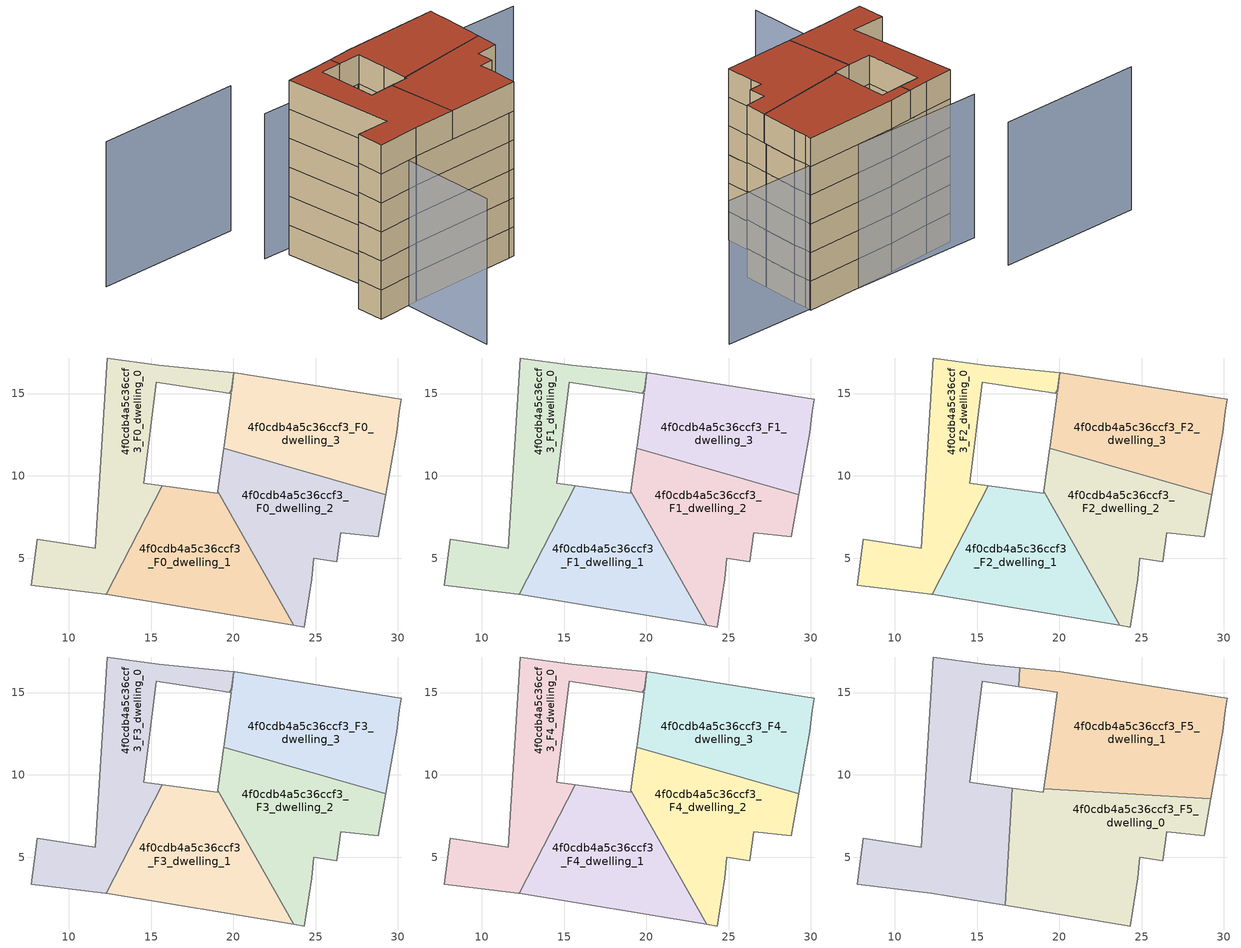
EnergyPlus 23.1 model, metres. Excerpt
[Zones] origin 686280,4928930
4f0cdb4a5c36ccf3_F0_dwelling_0
 floor ground (EU_floor_Construction): 20.03,16.27 19.89,15.18 19.75,15.03 15.31,15.67 14.56,9.54 15.69,9.39 12.27,2.79 12.2,2.8 7.73,3.34 8.09,6.15 11.62,5.59 12.32,17.16 15.46,16.74 z0
 wall adiabatic (EU_wall_Construction): 15.69,9.39 14.56,9.54 15.31,15.67 19.75,15.03 19.89,15.17 20.03,16.27 15.46,16.74 12.32,17.16 11.62,5.59 8.09,6.15 7.73,3.34 12.2,2.8 12.27,2.79 z0:3
 wall to 4f0cdb4a5c36ccf3_F0_dwelling_1 (EU_wall_Construction): 12.27,2.79 15.69,9.39 z0:3
4f0cdb4a5c36ccf3_F0_dwelling_1
 floor ground (EU_floor_Construction): 19.04,9.06 23.66,0.92 12.27,2.79 15.69,9.39 19.02,8.95 z0
 wall adiabatic (EU_wall_Construction): 12.27,2.79 23.66,0.92 19.04,9.06 19.02,8.95 15.69,9.39 z0:3
4f0cdb4a5c36ccf3_F0_dwelling_2
 floor ground (EU_floor_Construction): 29.25,8.86 28.8,6.29 26.52,6.54 26.29,4.79 24.88,4.98 24.75,3.71 24.3,0.82 23.66,0.92 19.04,9.06 19.42,11.67 z0
 wall adiabatic (EU_wall_Construction): 19.42,11.67 19.04,9.06 23.66,0.92 24.3,0.82 24.75,3.71 24.88,4.98 26.29,4.79 26.52,6.54 28.8,6.29 29.25,8.86 z0:3
 wall to 4f0cdb4a5c36ccf3_F0_dwelling_3 (EU_wall_Construction): 29.25,8.86 19.42,11.67 z0:3
4f0cdb4a5c36ccf3_F0_dwelling_3
 floor ground (EU_floor_Construction): 30.19,14.65 30.09,13.91 29.92,12.62 29.25,8.86 19.42,11.67 19.45,11.88 19.87,15.01 19.75,15.03 19.89,15.17 20.03,16.27 20.08,16.26 z0
 wall adiabatic (EU_wall_Construction): 20.03,16.27 19.89,15.18 19.75,15.03 19.87,15.01 19.45,11.88 19.42,11.67 / 29.25,8.86 29.92,12.62 30.09,13.91 30.19,14.65 20.08,16.26 20.04,16.27 z0:3
4f0cdb4a5c36ccf3_F1_dwelling_0
 floor to 4f0cdb4a5c36ccf3_F0_dwelling_0 (EU_floor_Construction): 20.03,16.27 19.89,15.18 19.75,15.03 15.31,15.67 14.56,9.54 15.69,9.39 12.27,2.79 12.2,2.8 7.73,3.34 8.09,6.15 11.62,5.59 12.32,17.16 15.46,16.74 z3
 wall adiabatic (EU_wall_Construction): 15.69,9.39 14.56,9.54 15.31,15.67 19.75,15.03 19.89,15.17 20.03,16.27 15.46,16.74 12.32,17.16 11.62,5.59 8.09,6.15 7.73,3.34 12.2,2.8 12.27,2.79 z3:6
 wall to 4f0cdb4a5c36ccf3_F1_dwelling_1 (EU_wall_Construction): 12.27,2.79 15.69,9.39 z3:6
4f0cdb4a5c36ccf3_F1_dwelling_1
 floor to 4f0cdb4a5c36ccf3_F0_dwelling_1 (EU_floor_Construction): 19.04,9.06 23.66,0.92 12.27,2.79 15.69,9.39 19.02,8.95 z3
 wall adiabatic (EU_wall_Construction): 12.27,2.79 23.66,0.92 19.04,9.06 19.02,8.95 15.69,9.39 z3:6
4f0cdb4a5c36ccf3_F1_dwelling_2
 floor to 4f0cdb4a5c36ccf3_F0_dwelling_2 (EU_floor_Construction): 29.25,8.86 28.8,6.29 26.52,6.54 26.28,4.79 24.88,4.98 24.75,3.71 24.3,0.82 23.66,0.92 19.04,9.06 19.42,11.67 z3
 wall adiabatic (EU_wall_Construction): 19.42,11.67 19.04,9.06 23.66,0.92 24.3,0.82 24.75,3.71 24.88,4.98 26.29,4.79 26.52,6.54 28.8,6.29 29.25,8.86 z3:6
 wall to 4f0cdb4a5c36ccf3_F1_dwelling_3 (EU_wall_Construction): 29.25,8.86 19.42,11.67 z3:6
4f0cdb4a5c36ccf3_F1_dwelling_3
 floor to 4f0cdb4a5c36ccf3_F0_dwelling_3 (EU_floor_Construction): 30.19,14.65 30.09,13.91 29.92,12.62 29.25,8.86 19.42,11.67 19.45,11.88 19.87,15.01 19.75,15.03 19.89,15.17 20.04,16.27 20.08,16.26 z3
 wall adiabatic (EU_wall_Construction): 20.03,16.27 19.89,15.18 19.75,15.03 19.87,15.01 19.45,11.88 19.42,11.67 / 29.25,8.86 29.92,12.62 30.09,13.91 30.19,14.65 20.08,16.26 20.04,16.27 z3:6
4f0cdb4a5c36ccf3_F2_dwelling_0
 floor to 4f0cdb4a5c36ccf3_F1_dwelling_0 (EU_floor_Construction): 20.03,16.27 19.89,15.18 19.75,15.03 15.31,15.67 14.56,9.54 15.69,9.39 12.27,2.79 12.2,2.8 7.73,3.34 8.09,6.15 11.62,5.59 12.32,17.16 15.46,16.74 z6
 wall adiabatic (EU_wall_Construction): 15.69,9.39 14.56,9.54 15.31,15.67 19.75,15.03 19.89,15.17 20.03,16.27 15.46,16.74 12.32,17.16 11.62,5.59 8.09,6.15 7.73,3.34 12.2,2.8 12.27,2.79 z6:9
 wall to 4f0cdb4a5c36ccf3_F2_dwelling_1 (EU_wall_Construction): 12.27,2.79 15.69,9.39 z6:9
4f0cdb4a5c36ccf3_F2_dwelling_1
 floor to 4f0cdb4a5c36ccf3_F1_dwelling_1 (EU_floor_Construction): 19.04,9.06 23.66,0.92 12.27,2.79 15.69,9.39 19.02,8.95 z6
 wall adiabatic (EU_wall_Construction): 12.27,2.79 23.66,0.92 19.04,9.06 19.02,8.95 15.69,9.39 z6:9
4f0cdb4a5c36ccf3_F2_dwelling_2
 floor to 4f0cdb4a5c36ccf3_F1_dwelling_2 (EU_floor_Construction): 29.25,8.86 28.8,6.29 26.52,6.54 26.28,4.79 24.88,4.98 24.75,3.71 24.3,0.82 23.66,0.92 19.04,9.06 19.42,11.67 z6
 wall adiabatic (EU_wall_Construction): 19.42,11.67 19.04,9.06 23.66,0.92 24.3,0.82 24.75,3.71 24.88,4.98 26.29,4.79 26.52,6.54 28.8,6.29 29.25,8.86 z6:9
 wall to 4f0cdb4a5c36ccf3_F2_dwelling_3 (EU_wall_Construction): 29.25,8.86 19.42,11.67 z6:9
4f0cdb4a5c36ccf3_F2_dwelling_3
 floor to 4f0cdb4a5c36ccf3_F1_dwelling_3 (EU_floor_Construction): 30.19,14.65 30.09,13.91 29.92,12.62 29.25,8.86 19.42,11.67 19.45,11.88 19.87,15.01 19.75,15.03 19.89,15.17 20.04,16.27 20.08,16.26 z6
 wall adiabatic (EU_wall_Construction): 20.03,16.27 19.89,15.18 19.75,15.03 19.87,15.01 19.45,11.88 19.42,11.67 / 29.25,8.86 29.92,12.62 30.09,13.91 30.19,14.65 20.08,16.26 20.04,16.27 z6:9
4f0cdb4a5c36ccf3_F3_dwelling_0
 floor to 4f0cdb4a5c36ccf3_F2_dwelling_0 (EU_floor_Construction): 20.03,16.27 19.89,15.18 19.75,15.03 15.31,15.67 14.56,9.54 15.69,9.39 12.27,2.79 12.2,2.8 7.73,3.34 8.09,6.15 11.62,5.59 12.32,17.16 15.46,16.74 z9
 wall adiabatic (EU_wall_Construction): 15.69,9.39 14.56,9.54 15.31,15.67 19.75,15.03 19.89,15.17 20.03,16.27 15.46,16.74 12.32,17.16 11.62,5.59 8.09,6.15 7.73,3.34 12.2,2.8 12.27,2.79 z9:12
 wall to 4f0cdb4a5c36ccf3_F3_dwelling_1 (EU_wall_Construction): 12.27,2.79 15.69,9.39 z9:12
4f0cdb4a5c36ccf3_F3_dwelling_1
 floor to 4f0cdb4a5c36ccf3_F2_dwelling_1 (EU_floor_Construction): 19.04,9.06 23.66,0.92 12.27,2.79 15.69,9.39 19.02,8.95 z9
 wall adiabatic (EU_wall_Construction): 12.27,2.79 23.66,0.92 19.04,9.06 19.02,8.95 15.69,9.39 z9:12
4f0cdb4a5c36ccf3_F3_dwelling_2
 floor to 4f0cdb4a5c36ccf3_F2_dwelling_2 (EU_floor_Construction): 29.25,8.86 28.8,6.29 26.52,6.54 26.28,4.79 24.88,4.98 24.75,3.71 24.3,0.82 23.66,0.92 19.04,9.06 19.42,11.67 z9
 wall adiabatic (EU_wall_Construction): 19.42,11.67 19.04,9.06 23.66,0.92 24.3,0.82 24.75,3.71 24.88,4.98 26.29,4.79 26.52,6.54 28.8,6.29 29.25,8.86 z9:12
 wall to 4f0cdb4a5c36ccf3_F3_dwelling_3 (EU_wall_Construction): 29.25,8.86 19.42,11.67 z9:12
4f0cdb4a5c36ccf3_F3_dwelling_3
 floor to 4f0cdb4a5c36ccf3_F2_dwelling_3 (EU_floor_Construction): 30.19,14.65 30.09,13.91 29.92,12.62 29.25,8.86 19.42,11.67 19.45,11.88 19.87,15.01 19.75,15.03 19.89,15.17 20.04,16.27 20.08,16.26 z9
 wall adiabatic (EU_wall_Construction): 20.03,16.27 19.89,15.18 19.75,15.03 19.87,15.01 19.45,11.88 19.42,11.67 / 29.25,8.86 29.92,12.62 30.09,13.91 30.19,14.65 20.08,16.26 20.04,16.27 z9:12
4f0cdb4a5c36ccf3_F4_dwelling_0
 floor to 4f0cdb4a5c36ccf3_F3_dwelling_0 (EU_floor_Construction): 20.03,16.27 19.89,15.18 19.75,15.03 15.31,15.67 14.56,9.54 15.69,9.39 12.27,2.79 12.2,2.8 7.73,3.34 8.09,6.15 11.62,5.59 12.32,17.16 15.46,16.74 z12
 wall adiabatic (EU_wall_Construction): 15.69,9.39 14.56,9.54 15.31,15.67 19.75,15.03 19.89,15.17 20.03,16.27 15.46,16.74 12.32,17.16 11.62,5.59 8.09,6.15 7.73,3.34 12.2,2.8 12.27,2.79 z12:15
 wall to 4f0cdb4a5c36ccf3_F4_dwelling_1 (EU_wall_Construction): 12.27,2.79 15.69,9.39 z12:15
4f0cdb4a5c36ccf3_F4_dwelling_1
 floor to 4f0cdb4a5c36ccf3_F3_dwelling_1 (EU_floor_Construction): 19.04,9.06 23.66,0.92 12.27,2.79 15.69,9.39 19.02,8.95 z12
 wall adiabatic (EU_wall_Construction): 12.27,2.79 23.66,0.92 19.04,9.06 19.02,8.95 15.69,9.39 z12:15
4f0cdb4a5c36ccf3_F4_dwelling_2
 floor to 4f0cdb4a5c36ccf3_F3_dwelling_2 (EU_floor_Construction): 29.25,8.86 28.8,6.29 26.52,6.54 26.28,4.79 24.88,4.98 24.75,3.71 24.3,0.82 23.66,0.92 19.04,9.06 19.42,11.67 z12
 wall adiabatic (EU_wall_Construction): 19.42,11.67 19.04,9.06 23.66,0.92 24.3,0.82 24.75,3.71 24.88,4.98 26.29,4.79 26.52,6.54 28.8,6.29 29.25,8.86 z12:15
 wall to 4f0cdb4a5c36ccf3_F4_dwelling_3 (EU_wall_Construction): 29.25,8.86 19.42,11.67 z12:15
4f0cdb4a5c36ccf3_F4_dwelling_3
 floor to 4f0cdb4a5c36ccf3_F3_dwelling_3 (EU_floor_Construction): 30.19,14.65 30.09,13.91 29.92,12.62 29.25,8.86 19.42,11.67 19.45,11.88 19.87,15.01 19.75,15.03 19.89,15.17 20.04,16.27 20.08,16.26 z12
 wall adiabatic (EU_wall_Construction): 20.03,16.27 19.89,15.18 19.75,15.03 19.87,15.01 19.45,11.88 19.42,11.67 / 29.25,8.86 29.92,12.62 30.09,13.91 30.19,14.65 20.08,16.26 20.04,16.27 z12:15
4f0cdb4a5c36ccf3_F5_dwelling_0
 floor to 4f0cdb4a5c36ccf3_F4_dwelling_1 (EU_floor_Construction): 19.04,9.06 23.66,0.92 16.71,2.06 17.15,9.2 19.02,8.95 z15
 floor to 4f0cdb4a5c36ccf3_F4_dwelling_2 (EU_floor_Construction): 29.2,8.54 28.8,6.29 26.52,6.54 26.28,4.79 24.88,4.98 24.75,3.71 24.3,0.82 23.66,0.92 19.04,9.06 19.05,9.16 z15
 wall adiabatic (EU_wall_Construction): 16.71,2.06 24.3,0.82 24.75,3.71 24.88,4.98 26.29,4.79 26.52,6.54 28.8,6.29 29.2,8.54 / 19.05,9.16 19.02,8.95 17.15,9.2 z15:18
 wall to 4f0cdb4a5c36ccf3_F5_dwelling_2 (EU_wall_Construction): 17.15,9.2 16.71,2.06 z15:18
 wall to 4f0cdb4a5c36ccf3_F5_dwelling_1 (EU_wall_Construction): 29.2,8.54 19.05,9.16 z15:18
 roof outside (EU_roof_Construction): 24.3,0.82 24.75,3.71 24.88,4.98 26.29,4.79 26.52,6.54 28.8,6.29 29.2,8.54 19.05,9.16 19.02,8.95 17.15,9.2 16.71,2.06 z18
4f0cdb4a5c36ccf3_F5_dwelling_1
 floor to 4f0cdb4a5c36ccf3_F4_dwelling_0 (EU_floor_Construction): 20.03,16.27 19.89,15.18 19.75,15.03 17.52,15.35 17.59,16.52 z15
 floor to 4f0cdb4a5c36ccf3_F4_dwelling_3 (EU_floor_Construction): 30.19,14.65 30.09,13.91 29.92,12.62 29.25,8.86 19.42,11.67 19.45,11.88 19.87,15.01 19.75,15.03 19.89,15.17 20.03,16.27 20.08,16.26 z15
 floor to 4f0cdb4a5c36ccf3_F4_dwelling_2 (EU_floor_Construction): 29.25,8.86 29.2,8.54 19.05,9.16 19.42,11.67 z15
 wall adiabatic (EU_wall_Construction): 29.2,8.54 29.92,12.62 30.09,13.91 30.19,14.65 20.08,16.26 17.59,16.52 / 17.52,15.35 19.87,15.01 19.45,11.88 19.05,9.16 z15:18
 wall to 4f0cdb4a5c36ccf3_F5_dwelling_2 (EU_wall_Construction): 17.59,16.52 17.52,15.35 z15:18
 roof outside (EU_roof_Construction): 29.2,8.54 29.92,12.62 30.09,13.91 30.19,14.65 20.08,16.26 17.59,16.52 17.52,15.35 19.87,15.01 19.45,11.88 19.05,9.16 z18
4f0cdb4a5c36ccf3_F5_dwelling_2
 floor to 4f0cdb4a5c36ccf3_F4_dwelling_0 (EU_floor_Construction): 17.59,16.52 17.52,15.35 15.31,15.67 14.56,9.54 15.69,9.39 12.27,2.79 12.2,2.8 7.73,3.34 8.09,6.15 11.62,5.59 12.32,17.16 15.46,16.74 z15
 floor to 4f0cdb4a5c36ccf3_F4_dwelling_1 (EU_floor_Construction): 17.15,9.2 16.71,2.06 12.27,2.79 15.69,9.39 z15
 wall adiabatic (EU_wall_Construction): 17.59,16.52 15.46,16.74 12.32,17.16 11.62,5.59 8.09,6.15 7.73,3.34 12.2,2.8 16.71,2.06 / 17.15,9.2 14.56,9.54 15.31,15.67 17.52,15.35 z15:18
 roof outside (EU_roof_Construction): 16.71,2.06 17.15,9.2 14.56,9.54 15.31,15.67 17.52,15.35 17.59,16.52 15.46,16.74 12.32,17.16 11.62,5.59 8.09,6.15 7.73,3.34 12.2,2.8 z18
shading: 10.38,18.45 39.75,12.53 / 13.26,17.03 9.81,-7.02 / 12.67,24.03 -2.41,26.76 z0:15
[Building]
EU S2 Campaign: North Axis=0; Terrain=City; Solar Distribution=FullExterior
[Site:Location]
Bologna: Latitude=44.5; Longitude=11.25; Time Zone=1; Elevation=37
[SizingPeriod:WeatherFileDays]
AnnualSizingPeriod: Begin Month=1; Begin Day of Month=1; End Month=12; End Day of Month=31; Day of Week for Start Day=Monday; Use Weather File Daylight Saving Period=No; Use Weather File Rain and Snow Indicators=No
[MATERIAL]
EU_InternalMass_Material: Roughness=MediumRough; Thickness=0.1; Conductivity=1; Density=1800; Specific Heat=900; Thermal Absorptance=0.9; Solar Absorptance=0.7; Visible Absorptance=0.7
[MATERIAL:NOMASS] Roughness=MediumRough; Thermal Absorptance=0.9; Solar Absorptance=0.7; Visible Absorptance=0.7
Name | Thermal Resistance
EU_wall_NoMass | 0.905828
EU_roof_NoMass | 0.37593
EU_floor_NoMass | 0.67114
[CONSTRUCTION]
EU_wall_Construction: EU_wall_NoMass
EU_roof_Construction: EU_roof_NoMass
EU_floor_Construction: EU_floor_NoMass
EU_InternalMass_Construction: EU_InternalMass_Material
[ZONE] Type=1; Multiplier=1; Ceiling Height=autocalculate; Floor Area=autocalculate; Part of Total Floor Area=Yes
Name | Volume
4f0cdb4a5c36ccf3_F0_dwelling_0; 4f0cdb4a5c36ccf3_F1_dwelling_0; 4f0cdb4a5c36ccf3_F2_dwelling_0; 4f0cdb4a5c36ccf3_F3_dwelling_0; 4f0cdb4a5c36ccf3_F4_dwelling_0 | 158.988
4f0cdb4a5c36ccf3_F5_dwelling_0 | 213.717
4f0cdb4a5c36ccf3_F0_dwelling_1; 4f0cdb4a5c36ccf3_F1_dwelling_1; 4f0cdb4a5c36ccf3_F2_dwelling_1; 4f0cdb4a5c36ccf3_F3_dwelling_1; 4f0cdb4a5c36ccf3_F4_dwelling_1 | 160.302
4f0cdb4a5c36ccf3_F5_dwelling_1 | 213.718
4f0cdb4a5c36ccf3_F0_dwelling_2 | 160.276
4f0cdb4a5c36ccf3_F1_dwelling_2; 4f0cdb4a5c36ccf3_F2_dwelling_2; 4f0cdb4a5c36ccf3_F3_dwelling_2; 4f0cdb4a5c36ccf3_F4_dwelling_2 | 160.275
4f0cdb4a5c36ccf3_F5_dwelling_2 | 213.706
4f0cdb4a5c36ccf3_F0_dwelling_3; 4f0cdb4a5c36ccf3_F1_dwelling_3; 4f0cdb4a5c36ccf3_F2_dwelling_3; 4f0cdb4a5c36ccf3_F3_dwelling_3; 4f0cdb4a5c36ccf3_F4_dwelling_3 | 161.585
[INTERNALMASS] Construction=EU_InternalMass_Construction
Name | Zone or ZoneList | Surface Area
4f0cdb4a5c36ccf3_F0_dwelling_0_EU_InternalMass | 4f0cdb4a5c36ccf3_F0_dwelling_0 | 52.9966
4f0cdb4a5c36ccf3_F0_dwelling_1_EU_InternalMass | 4f0cdb4a5c36ccf3_F0_dwelling_1 | 53.434
4f0cdb4a5c36ccf3_F0_dwelling_2_EU_InternalMass | 4f0cdb4a5c36ccf3_F0_dwelling_2 | 53.4249
4f0cdb4a5c36ccf3_F0_dwelling_3_EU_InternalMass | 4f0cdb4a5c36ccf3_F0_dwelling_3 | 53.8629
4f0cdb4a5c36ccf3_F1_dwelling_0_EU_InternalMass | 4f0cdb4a5c36ccf3_F1_dwelling_0 | 52.9966
4f0cdb4a5c36ccf3_F1_dwelling_1_EU_InternalMass | 4f0cdb4a5c36ccf3_F1_dwelling_1 | 53.434
4f0cdb4a5c36ccf3_F1_dwelling_2_EU_InternalMass | 4f0cdb4a5c36ccf3_F1_dwelling_2 | 53.4249
4f0cdb4a5c36ccf3_F1_dwelling_3_EU_InternalMass | 4f0cdb4a5c36ccf3_F1_dwelling_3 | 53.8629
4f0cdb4a5c36ccf3_F2_dwelling_0_EU_InternalMass | 4f0cdb4a5c36ccf3_F2_dwelling_0 | 52.9966
4f0cdb4a5c36ccf3_F2_dwelling_1_EU_InternalMass | 4f0cdb4a5c36ccf3_F2_dwelling_1 | 53.434
4f0cdb4a5c36ccf3_F2_dwelling_2_EU_InternalMass | 4f0cdb4a5c36ccf3_F2_dwelling_2 | 53.4249
4f0cdb4a5c36ccf3_F2_dwelling_3_EU_InternalMass | 4f0cdb4a5c36ccf3_F2_dwelling_3 | 53.8629
4f0cdb4a5c36ccf3_F3_dwelling_0_EU_InternalMass | 4f0cdb4a5c36ccf3_F3_dwelling_0 | 52.9966
4f0cdb4a5c36ccf3_F3_dwelling_1_EU_InternalMass | 4f0cdb4a5c36ccf3_F3_dwelling_1 | 53.434
4f0cdb4a5c36ccf3_F3_dwelling_2_EU_InternalMass | 4f0cdb4a5c36ccf3_F3_dwelling_2 | 53.4249
4f0cdb4a5c36ccf3_F3_dwelling_3_EU_InternalMass | 4f0cdb4a5c36ccf3_F3_dwelling_3 | 53.8629
4f0cdb4a5c36ccf3_F4_dwelling_0_EU_InternalMass | 4f0cdb4a5c36ccf3_F4_dwelling_0 | 52.9966
4f0cdb4a5c36ccf3_F4_dwelling_1_EU_InternalMass | 4f0cdb4a5c36ccf3_F4_dwelling_1 | 53.434
4f0cdb4a5c36ccf3_F4_dwelling_2_EU_InternalMass | 4f0cdb4a5c36ccf3_F4_dwelling_2 | 53.4249
4f0cdb4a5c36ccf3_F4_dwelling_3_EU_InternalMass | 4f0cdb4a5c36ccf3_F4_dwelling_3 | 53.8629
4f0cdb4a5c36ccf3_F5_dwelling_0_EU_InternalMass | 4f0cdb4a5c36ccf3_F5_dwelling_0 | 71.2423
4f0cdb4a5c36ccf3_F5_dwelling_1_EU_InternalMass | 4f0cdb4a5c36ccf3_F5_dwelling_1 | 71.2447
4f0cdb4a5c36ccf3_F5_dwelling_2_EU_InternalMass | 4f0cdb4a5c36ccf3_F5_dwelling_2 | 71.2367
[OTHEREQUIPMENT] Fuel Type=Electricity; Design Level Calculation Method=Watts/Area; Power per Zone Floor Area=1; Fraction Latent=0; Fraction Radiant=0; Fraction Lost=0; Carbon Dioxide Generation Rate=0; EndUse Subcategory=EU_Step8_InternalGains
Name | Zone or ZoneList or Space or SpaceList | Schedule
EU_Step8_InternalGain_4f0cdb4a5c36ccf3_F0_dwelling_0_f000 | 4f0cdb4a5c36ccf3_F0_dwelling_0 | EU_Step8_GainSchedule_4f0cdb4a5c36ccf3_F0_dwelling_0_f000
EU_Step8_InternalGain_4f0cdb4a5c36ccf3_F0_dwelling_1_f000 | 4f0cdb4a5c36ccf3_F0_dwelling_1 | EU_Step8_GainSchedule_4f0cdb4a5c36ccf3_F0_dwelling_1_f000
EU_Step8_InternalGain_4f0cdb4a5c36ccf3_F0_dwelling_2_f000 | 4f0cdb4a5c36ccf3_F0_dwelling_2 | EU_Step8_GainSchedule_4f0cdb4a5c36ccf3_F0_dwelling_2_f000
EU_Step8_InternalGain_4f0cdb4a5c36ccf3_F0_dwelling_3_f000 | 4f0cdb4a5c36ccf3_F0_dwelling_3 | EU_Step8_GainSchedule_4f0cdb4a5c36ccf3_F0_dwelling_3_f000
EU_Step8_InternalGain_4f0cdb4a5c36ccf3_F1_dwelling_0_f000 | 4f0cdb4a5c36ccf3_F1_dwelling_0 | EU_Step8_GainSchedule_4f0cdb4a5c36ccf3_F1_dwelling_0_f000
EU_Step8_InternalGain_4f0cdb4a5c36ccf3_F1_dwelling_1_f000 | 4f0cdb4a5c36ccf3_F1_dwelling_1 | EU_Step8_GainSchedule_4f0cdb4a5c36ccf3_F1_dwelling_1_f000
EU_Step8_InternalGain_4f0cdb4a5c36ccf3_F1_dwelling_2_f000 | 4f0cdb4a5c36ccf3_F1_dwelling_2 | EU_Step8_GainSchedule_4f0cdb4a5c36ccf3_F1_dwelling_2_f000
EU_Step8_InternalGain_4f0cdb4a5c36ccf3_F1_dwelling_3_f000 | 4f0cdb4a5c36ccf3_F1_dwelling_3 | EU_Step8_GainSchedule_4f0cdb4a5c36ccf3_F1_dwelling_3_f000
EU_Step8_InternalGain_4f0cdb4a5c36ccf3_F2_dwelling_0_f000 | 4f0cdb4a5c36ccf3_F2_dwelling_0 | EU_Step8_GainSchedule_4f0cdb4a5c36ccf3_F2_dwelling_0_f000
EU_Step8_InternalGain_4f0cdb4a5c36ccf3_F2_dwelling_1_f000 | 4f0cdb4a5c36ccf3_F2_dwelling_1 | EU_Step8_GainSchedule_4f0cdb4a5c36ccf3_F2_dwelling_1_f000
EU_Step8_InternalGain_4f0cdb4a5c36ccf3_F2_dwelling_2_f000 | 4f0cdb4a5c36ccf3_F2_dwelling_2 | EU_Step8_GainSchedule_4f0cdb4a5c36ccf3_F2_dwelling_2_f000
EU_Step8_InternalGain_4f0cdb4a5c36ccf3_F2_dwelling_3_f000 | 4f0cdb4a5c36ccf3_F2_dwelling_3 | EU_Step8_GainSchedule_4f0cdb4a5c36ccf3_F2_dwelling_3_f000
EU_Step8_InternalGain_4f0cdb4a5c36ccf3_F3_dwelling_0_f000 | 4f0cdb4a5c36ccf3_F3_dwelling_0 | EU_Step8_GainSchedule_4f0cdb4a5c36ccf3_F3_dwelling_0_f000
EU_Step8_InternalGain_4f0cdb4a5c36ccf3_F3_dwelling_1_f000 | 4f0cdb4a5c36ccf3_F3_dwelling_1 | EU_Step8_GainSchedule_4f0cdb4a5c36ccf3_F3_dwelling_1_f000
EU_Step8_InternalGain_4f0cdb4a5c36ccf3_F3_dwelling_2_f000 | 4f0cdb4a5c36ccf3_F3_dwelling_2 | EU_Step8_GainSchedule_4f0cdb4a5c36ccf3_F3_dwelling_2_f000
EU_Step8_InternalGain_4f0cdb4a5c36ccf3_F3_dwelling_3_f000 | 4f0cdb4a5c36ccf3_F3_dwelling_3 | EU_Step8_GainSchedule_4f0cdb4a5c36ccf3_F3_dwelling_3_f000
EU_Step8_InternalGain_4f0cdb4a5c36ccf3_F4_dwelling_0_f000 | 4f0cdb4a5c36ccf3_F4_dwelling_0 | EU_Step8_GainSchedule_4f0cdb4a5c36ccf3_F4_dwelling_0_f000
EU_Step8_InternalGain_4f0cdb4a5c36ccf3_F4_dwelling_1_f000 | 4f0cdb4a5c36ccf3_F4_dwelling_1 | EU_Step8_GainSchedule_4f0cdb4a5c36ccf3_F4_dwelling_1_f000
EU_Step8_InternalGain_4f0cdb4a5c36ccf3_F4_dwelling_2_f000 | 4f0cdb4a5c36ccf3_F4_dwelling_2 | EU_Step8_GainSchedule_4f0cdb4a5c36ccf3_F4_dwelling_2_f000
EU_Step8_InternalGain_4f0cdb4a5c36ccf3_F4_dwelling_3_f000 | 4f0cdb4a5c36ccf3_F4_dwelling_3 | EU_Step8_GainSchedule_4f0cdb4a5c36ccf3_F4_dwelling_3_f000
EU_Step8_InternalGain_4f0cdb4a5c36ccf3_F5_dwelling_0_f000 | 4f0cdb4a5c36ccf3_F5_dwelling_0 | EU_Step8_GainSchedule_4f0cdb4a5c36ccf3_F5_dwelling_0_f000
EU_Step8_InternalGain_4f0cdb4a5c36ccf3_F5_dwelling_1_f000 | 4f0cdb4a5c36ccf3_F5_dwelling_1 | EU_Step8_GainSchedule_4f0cdb4a5c36ccf3_F5_dwelling_1_f000
EU_Step8_InternalGain_4f0cdb4a5c36ccf3_F5_dwelling_2_f000 | 4f0cdb4a5c36ccf3_F5_dwelling_2 | EU_Step8_GainSchedule_4f0cdb4a5c36ccf3_F5_dwelling_2_f000
[ZONEVENTILATION:DESIGNFLOWRATE] Schedule=EU_AlwaysOn; Design Flow Rate Calculation Method=AirChanges/Hour; Air Changes per Hour=0.73129; Ventilation Type=Natural; Fan Pressure Rise=0; Fan Total Efficiency=1; Constant Term Coefficient=1; Temperature Term Coefficient=0; Velocity Term Coefficient=0; Velocity Squared Term Coefficient=0; Minimum Indoor Temperature=-100; Maximum Indoor Temperature=100; Delta Temperature=-100; Minimum Outdoor Temperature=-100; Maximum Outdoor Temperature=100; Maximum Wind Speed=40
Name | Zone or ZoneList or Space or SpaceList
EU_ConstantAir_4f0cdb4a5c36ccf3_F0_dwelling_0 | 4f0cdb4a5c36ccf3_F0_dwelling_0
EU_ConstantAir_4f0cdb4a5c36ccf3_F0_dwelling_1 | 4f0cdb4a5c36ccf3_F0_dwelling_1
EU_ConstantAir_4f0cdb4a5c36ccf3_F0_dwelling_2 | 4f0cdb4a5c36ccf3_F0_dwelling_2
EU_ConstantAir_4f0cdb4a5c36ccf3_F0_dwelling_3 | 4f0cdb4a5c36ccf3_F0_dwelling_3
EU_ConstantAir_4f0cdb4a5c36ccf3_F1_dwelling_0 | 4f0cdb4a5c36ccf3_F1_dwelling_0
EU_ConstantAir_4f0cdb4a5c36ccf3_F1_dwelling_1 | 4f0cdb4a5c36ccf3_F1_dwelling_1
EU_ConstantAir_4f0cdb4a5c36ccf3_F1_dwelling_2 | 4f0cdb4a5c36ccf3_F1_dwelling_2
EU_ConstantAir_4f0cdb4a5c36ccf3_F1_dwelling_3 | 4f0cdb4a5c36ccf3_F1_dwelling_3
EU_ConstantAir_4f0cdb4a5c36ccf3_F2_dwelling_0 | 4f0cdb4a5c36ccf3_F2_dwelling_0
EU_ConstantAir_4f0cdb4a5c36ccf3_F2_dwelling_1 | 4f0cdb4a5c36ccf3_F2_dwelling_1
EU_ConstantAir_4f0cdb4a5c36ccf3_F2_dwelling_2 | 4f0cdb4a5c36ccf3_F2_dwelling_2
EU_ConstantAir_4f0cdb4a5c36ccf3_F2_dwelling_3 | 4f0cdb4a5c36ccf3_F2_dwelling_3
EU_ConstantAir_4f0cdb4a5c36ccf3_F3_dwelling_0 | 4f0cdb4a5c36ccf3_F3_dwelling_0
EU_ConstantAir_4f0cdb4a5c36ccf3_F3_dwelling_1 | 4f0cdb4a5c36ccf3_F3_dwelling_1
EU_ConstantAir_4f0cdb4a5c36ccf3_F3_dwelling_2 | 4f0cdb4a5c36ccf3_F3_dwelling_2
EU_ConstantAir_4f0cdb4a5c36ccf3_F3_dwelling_3 | 4f0cdb4a5c36ccf3_F3_dwelling_3
EU_ConstantAir_4f0cdb4a5c36ccf3_F4_dwelling_0 | 4f0cdb4a5c36ccf3_F4_dwelling_0
EU_ConstantAir_4f0cdb4a5c36ccf3_F4_dwelling_1 | 4f0cdb4a5c36ccf3_F4_dwelling_1
EU_ConstantAir_4f0cdb4a5c36ccf3_F4_dwelling_2 | 4f0cdb4a5c36ccf3_F4_dwelling_2
EU_ConstantAir_4f0cdb4a5c36ccf3_F4_dwelling_3 | 4f0cdb4a5c36ccf3_F4_dwelling_3
EU_ConstantAir_4f0cdb4a5c36ccf3_F5_dwelling_0 | 4f0cdb4a5c36ccf3_F5_dwelling_0
EU_ConstantAir_4f0cdb4a5c36ccf3_F5_dwelling_1 | 4f0cdb4a5c36ccf3_F5_dwelling_1
EU_ConstantAir_4f0cdb4a5c36ccf3_F5_dwelling_2 | 4f0cdb4a5c36ccf3_F5_dwelling_2
[HVACTEMPLATE:THERMOSTAT] Constant Heating Setpoint=20; Constant Cooling Setpoint=50
EU_HeatOnly_4f0cdb4a5c36ccf3_F0_dwelling_0; EU_HeatOnly_4f0cdb4a5c36ccf3_F0_dwelling_1; EU_HeatOnly_4f0cdb4a5c36ccf3_F0_dwelling_2; EU_HeatOnly_4f0cdb4a5c36ccf3_F0_dwelling_3; EU_HeatOnly_4f0cdb4a5c36ccf3_F1_dwelling_0; EU_HeatOnly_4f0cdb4a5c36ccf3_F1_dwelling_1; EU_HeatOnly_4f0cdb4a5c36ccf3_F1_dwelling_2; EU_HeatOnly_4f0cdb4a5c36ccf3_F1_dwelling_3; EU_HeatOnly_4f0cdb4a5c36ccf3_F2_dwelling_0; EU_HeatOnly_4f0cdb4a5c36ccf3_F2_dwelling_1; EU_HeatOnly_4f0cdb4a5c36ccf3_F2_dwelling_2; EU_HeatOnly_4f0cdb4a5c36ccf3_F2_dwelling_3; EU_HeatOnly_4f0cdb4a5c36ccf3_F3_dwelling_0; EU_HeatOnly_4f0cdb4a5c36ccf3_F3_dwelling_1; EU_HeatOnly_4f0cdb4a5c36ccf3_F3_dwelling_2; EU_HeatOnly_4f0cdb4a5c36ccf3_F3_dwelling_3; EU_HeatOnly_4f0cdb4a5c36ccf3_F4_dwelling_0; EU_HeatOnly_4f0cdb4a5c36ccf3_F4_dwelling_1; EU_HeatOnly_4f0cdb4a5c36ccf3_F4_dwelling_2; EU_HeatOnly_4f0cdb4a5c36ccf3_F4_dwelling_3; EU_HeatOnly_4f0cdb4a5c36ccf3_F5_dwelling_0; EU_HeatOnly_4f0cdb4a5c36ccf3_F5_dwelling_1; EU_HeatOnly_4f0cdb4a5c36ccf3_F5_dwelling_2
[HVACTEMPLATE:ZONE:IDEALLOADSAIRSYSTEM] System Availability Schedule=EU_AlwaysOn; Maximum Heating Supply Air Temperature=50; Minimum Cooling Supply Air Temperature=13; Maximum Heating Supply Air Humidity Ratio=0.0156; Minimum Cooling Supply Air Humidity Ratio=0.0077; Heating Limit=NoLimit; Cooling Limit=NoLimit; Heating Availability Schedule=EU_AlwaysOn; Cooling Availability Schedule=EU_CoolingOff; Dehumidification Control Type=ConstantSensibleHeatRatio; Cooling Sensible Heat Ratio=0.7; Dehumidification Setpoint=60; Humidification Control Type=None; Humidification Setpoint=30; Outdoor Air Method=None; Outdoor Air Flow Rate per Person=0.00944; Outdoor Air Flow Rate per Zone Floor Area=0; Outdoor Air Flow Rate per Zone=0; Demand Controlled Ventilation Type=None; Outdoor Air Economizer Type=NoEconomizer; Heat Recovery Type=None; Sensible Heat Recovery Effectiveness=0.7; Latent Heat Recovery Effectiveness=0.65
Name | Template Thermostat
4f0cdb4a5c36ccf3_F0_dwelling_0 | EU_HeatOnly_4f0cdb4a5c36ccf3_F0_dwelling_0
4f0cdb4a5c36ccf3_F0_dwelling_1 | EU_HeatOnly_4f0cdb4a5c36ccf3_F0_dwelling_1
4f0cdb4a5c36ccf3_F0_dwelling_2 | EU_HeatOnly_4f0cdb4a5c36ccf3_F0_dwelling_2
4f0cdb4a5c36ccf3_F0_dwelling_3 | EU_HeatOnly_4f0cdb4a5c36ccf3_F0_dwelling_3
4f0cdb4a5c36ccf3_F1_dwelling_0 | EU_HeatOnly_4f0cdb4a5c36ccf3_F1_dwelling_0
4f0cdb4a5c36ccf3_F1_dwelling_1 | EU_HeatOnly_4f0cdb4a5c36ccf3_F1_dwelling_1
4f0cdb4a5c36ccf3_F1_dwelling_2 | EU_HeatOnly_4f0cdb4a5c36ccf3_F1_dwelling_2
4f0cdb4a5c36ccf3_F1_dwelling_3 | EU_HeatOnly_4f0cdb4a5c36ccf3_F1_dwelling_3
4f0cdb4a5c36ccf3_F2_dwelling_0 | EU_HeatOnly_4f0cdb4a5c36ccf3_F2_dwelling_0
4f0cdb4a5c36ccf3_F2_dwelling_1 | EU_HeatOnly_4f0cdb4a5c36ccf3_F2_dwelling_1
4f0cdb4a5c36ccf3_F2_dwelling_2 | EU_HeatOnly_4f0cdb4a5c36ccf3_F2_dwelling_2
4f0cdb4a5c36ccf3_F2_dwelling_3 | EU_HeatOnly_4f0cdb4a5c36ccf3_F2_dwelling_3
4f0cdb4a5c36ccf3_F3_dwelling_0 | EU_HeatOnly_4f0cdb4a5c36ccf3_F3_dwelling_0
4f0cdb4a5c36ccf3_F3_dwelling_1 | EU_HeatOnly_4f0cdb4a5c36ccf3_F3_dwelling_1
4f0cdb4a5c36ccf3_F3_dwelling_2 | EU_HeatOnly_4f0cdb4a5c36ccf3_F3_dwelling_2
4f0cdb4a5c36ccf3_F3_dwelling_3 | EU_HeatOnly_4f0cdb4a5c36ccf3_F3_dwelling_3
4f0cdb4a5c36ccf3_F4_dwelling_0 | EU_HeatOnly_4f0cdb4a5c36ccf3_F4_dwelling_0
4f0cdb4a5c36ccf3_F4_dwelling_1 | EU_HeatOnly_4f0cdb4a5c36ccf3_F4_dwelling_1
4f0cdb4a5c36ccf3_F4_dwelling_2 | EU_HeatOnly_4f0cdb4a5c36ccf3_F4_dwelling_2
4f0cdb4a5c36ccf3_F4_dwelling_3 | EU_HeatOnly_4f0cdb4a5c36ccf3_F4_dwelling_3
4f0cdb4a5c36ccf3_F5_dwelling_0 | EU_HeatOnly_4f0cdb4a5c36ccf3_F5_dwelling_0
4f0cdb4a5c36ccf3_F5_dwelling_1 | EU_HeatOnly_4f0cdb4a5c36ccf3_F5_dwelling_1
4f0cdb4a5c36ccf3_F5_dwelling_2 | EU_HeatOnly_4f0cdb4a5c36ccf3_F5_dwelling_2
[SIZING:ZONE] Zone Cooling Design Supply Air Temperature Input Method=SupplyAirTemperature; Zone Cooling Design Supply Air Temperature=13; Zone Heating Design Supply Air Temperature Input Method=SupplyAirTemperature; Zone Heating Design Supply Air Temperature=50; Zone Cooling Design Supply Air Humidity Ratio=0.008; Zone Heating Design Supply Air Humidity Ratio=0.008; Cooling Design Air Flow Method=DesignDay; Cooling Design Air Flow Rate=0; Cooling Minimum Air Flow per Zone Floor Area=0.000762; Cooling Minimum Air Flow=0; Cooling Minimum Air Flow Fraction=0.2; Heating Design Air Flow Method=DesignDay; Heating Design Air Flow Rate=0; Heating Maximum Air Flow per Zone Floor Area=0.002032; Heating Maximum Air Flow=0.141576; Heating Maximum Air Flow Fraction=0.3; Account for Dedicated Outdoor Air System=No; Dedicated Outdoor Air System Control Strategy=NeutralSupplyAir; Dedicated Outdoor Air Low Setpoint Temperature for Design=autosize; Dedicated Outdoor Air High Setpoint Temperature for Design=autosize; Zone Load Sizing Method=Sensible Load Only No Latent Load; Zone Latent Cooling Design Supply Air Humidity Ratio Input Method=HumidityRatioDifference; Zone Cooling Design Supply Air Humidity Ratio Difference=0.005; Zone Latent Heating Design Supply Air Humidity Ratio Input Method=HumidityRatioDifference; Zone Humidification Design Supply Air Humidity Ratio Difference=0.005
4f0cdb4a5c36ccf3_F0_dwelling_0; 4f0cdb4a5c36ccf3_F0_dwelling_1; 4f0cdb4a5c36ccf3_F0_dwelling_2; 4f0cdb4a5c36ccf3_F0_dwelling_3; 4f0cdb4a5c36ccf3_F1_dwelling_0; 4f0cdb4a5c36ccf3_F1_dwelling_1; 4f0cdb4a5c36ccf3_F1_dwelling_2; 4f0cdb4a5c36ccf3_F1_dwelling_3; 4f0cdb4a5c36ccf3_F2_dwelling_0; 4f0cdb4a5c36ccf3_F2_dwelling_1; 4f0cdb4a5c36ccf3_F2_dwelling_2; 4f0cdb4a5c36ccf3_F2_dwelling_3; 4f0cdb4a5c36ccf3_F3_dwelling_0; 4f0cdb4a5c36ccf3_F3_dwelling_1; 4f0cdb4a5c36ccf3_F3_dwelling_2; 4f0cdb4a5c36ccf3_F3_dwelling_3; 4f0cdb4a5c36ccf3_F4_dwelling_0; 4f0cdb4a5c36ccf3_F4_dwelling_1; 4f0cdb4a5c36ccf3_F4_dwelling_2; 4f0cdb4a5c36ccf3_F4_dwelling_3; 4f0cdb4a5c36ccf3_F5_dwelling_0; 4f0cdb4a5c36ccf3_F5_dwelling_1; 4f0cdb4a5c36ccf3_F5_dwelling_2
[SCHEDULE:CONSTANT]
Name | Hourly Value
EU_AlwaysOn | 1
EU_CoolingOff | 0
[SCHEDULE:FILE] Column Number=1; Rows to Skip at Top=0; Number of Hours of Data=8760; Column Separator=Comma; Interpolate to Timestep=No; Minutes per Item=60; Adjust Schedule for Daylight Savings=Yes
Name | File
EU_Step8_GainSchedule_4f0cdb4a5c36ccf3_F0_dwelling_0_f000 | ../../schedules/4f0cdb4a5c36ccf3/4f0cdb4a5c36ccf3_F0_dwelling_0_f000_gain.csv
EU_Step8_GainSchedule_4f0cdb4a5c36ccf3_F0_dwelling_1_f000 | ../../schedules/4f0cdb4a5c36ccf3/4f0cdb4a5c36ccf3_F0_dwelling_1_f000_gain.csv
EU_Step8_GainSchedule_4f0cdb4a5c36ccf3_F0_dwelling_2_f000 | ../../schedules/4f0cdb4a5c36ccf3/4f0cdb4a5c36ccf3_F0_dwelling_2_f000_gain.csv
EU_Step8_GainSchedule_4f0cdb4a5c36ccf3_F0_dwelling_3_f000 | ../../schedules/4f0cdb4a5c36ccf3/4f0cdb4a5c36ccf3_F0_dwelling_3_f000_gain.csv
EU_Step8_GainSchedule_4f0cdb4a5c36ccf3_F1_dwelling_0_f000 | ../../schedules/4f0cdb4a5c36ccf3/4f0cdb4a5c36ccf3_F1_dwelling_0_f000_gain.csv
EU_Step8_GainSchedule_4f0cdb4a5c36ccf3_F1_dwelling_1_f000 | ../../schedules/4f0cdb4a5c36ccf3/4f0cdb4a5c36ccf3_F1_dwelling_1_f000_gain.csv
EU_Step8_GainSchedule_4f0cdb4a5c36ccf3_F1_dwelling_2_f000 | ../../schedules/4f0cdb4a5c36ccf3/4f0cdb4a5c36ccf3_F1_dwelling_2_f000_gain.csv
EU_Step8_GainSchedule_4f0cdb4a5c36ccf3_F1_dwelling_3_f000 | ../../schedules/4f0cdb4a5c36ccf3/4f0cdb4a5c36ccf3_F1_dwelling_3_f000_gain.csv
EU_Step8_GainSchedule_4f0cdb4a5c36ccf3_F2_dwelling_0_f000 | ../../schedules/4f0cdb4a5c36ccf3/4f0cdb4a5c36ccf3_F2_dwelling_0_f000_gain.csv
EU_Step8_GainSchedule_4f0cdb4a5c36ccf3_F2_dwelling_1_f000 | ../../schedules/4f0cdb4a5c36ccf3/4f0cdb4a5c36ccf3_F2_dwelling_1_f000_gain.csv
EU_Step8_GainSchedule_4f0cdb4a5c36ccf3_F2_dwelling_2_f000 | ../../schedules/4f0cdb4a5c36ccf3/4f0cdb4a5c36ccf3_F2_dwelling_2_f000_gain.csv
EU_Step8_GainSchedule_4f0cdb4a5c36ccf3_F2_dwelling_3_f000 | ../../schedules/4f0cdb4a5c36ccf3/4f0cdb4a5c36ccf3_F2_dwelling_3_f000_gain.csv
EU_Step8_GainSchedule_4f0cdb4a5c36ccf3_F3_dwelling_0_f000 | ../../schedules/4f0cdb4a5c36ccf3/4f0cdb4a5c36ccf3_F3_dwelling_0_f000_gain.csv
EU_Step8_GainSchedule_4f0cdb4a5c36ccf3_F3_dwelling_1_f000 | ../../schedules/4f0cdb4a5c36ccf3/4f0cdb4a5c36ccf3_F3_dwelling_1_f000_gain.csv
EU_Step8_GainSchedule_4f0cdb4a5c36ccf3_F3_dwelling_2_f000 | ../../schedules/4f0cdb4a5c36ccf3/4f0cdb4a5c36ccf3_F3_dwelling_2_f000_gain.csv
EU_Step8_GainSchedule_4f0cdb4a5c36ccf3_F3_dwelling_3_f000 | ../../schedules/4f0cdb4a5c36ccf3/4f0cdb4a5c36ccf3_F3_dwelling_3_f000_gain.csv
EU_Step8_GainSchedule_4f0cdb4a5c36ccf3_F4_dwelling_0_f000 | ../../schedules/4f0cdb4a5c36ccf3/4f0cdb4a5c36ccf3_F4_dwelling_0_f000_gain.csv
EU_Step8_GainSchedule_4f0cdb4a5c36ccf3_F4_dwelling_1_f000 | ../../schedules/4f0cdb4a5c36ccf3/4f0cdb4a5c36ccf3_F4_dwelling_1_f000_gain.csv
EU_Step8_GainSchedule_4f0cdb4a5c36ccf3_F4_dwelling_2_f000 | ../../schedules/4f0cdb4a5c36ccf3/4f0cdb4a5c36ccf3_F4_dwelling_2_f000_gain.csv
EU_Step8_GainSchedule_4f0cdb4a5c36ccf3_F4_dwelling_3_f000 | ../../schedules/4f0cdb4a5c36ccf3/4f0cdb4a5c36ccf3_F4_dwelling_3_f000_gain.csv
EU_Step8_GainSchedule_4f0cdb4a5c36ccf3_F5_dwelling_0_f000 | ../../schedules/4f0cdb4a5c36ccf3/4f0cdb4a5c36ccf3_F5_dwelling_0_f000_gain.csv
EU_Step8_GainSchedule_4f0cdb4a5c36ccf3_F5_dwelling_1_f000 | ../../schedules/4f0cdb4a5c36ccf3/4f0cdb4a5c36ccf3_F5_dwelling_1_f000_gain.csv
EU_Step8_GainSchedule_4f0cdb4a5c36ccf3_F5_dwelling_2_f000 | ../../schedules/4f0cdb4a5c36ccf3/4f0cdb4a5c36ccf3_F5_dwelling_2_f000_gain.csv
